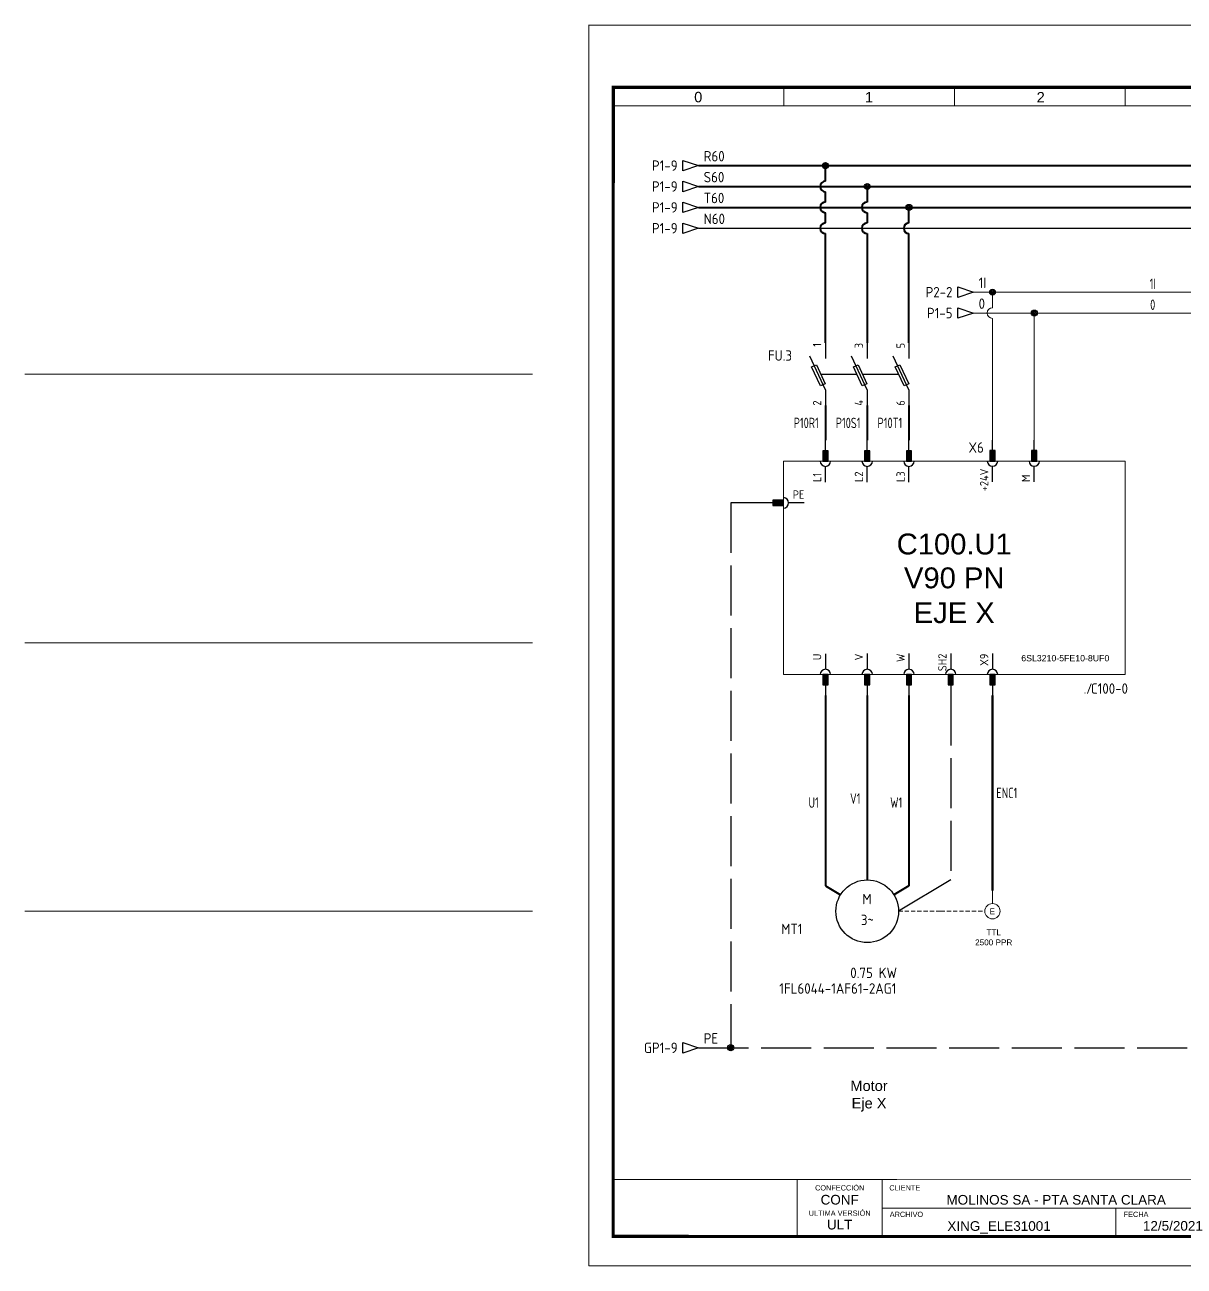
# Model space of a CAD drawing. Header units: millimetres. Extents: x -135 to 420, y 0 to 297.
# Drawn here: x -134.9 to 142.6, y 0 to 297.2 of the extents above; entities that cross this region are included whole.
import ezdxf
from ezdxf.enums import TextEntityAlignment as Align

# ---------------------------------------------------------------- set-up
doc = ezdxf.new("R2010")
doc.units = ezdxf.units.MM
doc.linetypes.add('ACAD_ISO02W100', pattern=[15, 12, -3])
doc.linetypes.add('DASHEDX2', pattern=[1.5, 1, -0.5])
for name, color, linetype, lineweight in [('BLK_4', 9, 'Continuous', 40), ('eProC - L2', 41, 'Continuous', 20), ('G&Y_25', 3, 'ACAD_ISO02W100', 25), ('GRN_ENC', 3, 'Continuous', 50), ('LBE_25', 132, 'Continuous', 25), ('RED_15', 1, 'Continuous', 15), ('WHT_15', 7, 'Continuous', 15)]:
    doc.layers.add(name, color=color, linetype=linetype, lineweight=lineweight)
for name, color, linetype in [('DESC', 150, 'Continuous'), ('LINK', 9, 'Continuous'), ('MISC', 7, 'Continuous'), ('SYMS', 7, 'Continuous'), ('TAGS', 150, 'Continuous'), ('TERMS', 123, 'Continuous'), ('WIREFIXED', 7, 'Continuous'), ('WIRENO', 72, 'Continuous'), ('WIREREF_DEST', 52, 'Continuous'), ('XREF', 7, 'Continuous')]:
    doc.layers.add(name, color=color, linetype=linetype)
doc.styles.get("Standard").update_dxf_attribs({"font": 'arial.ttf'})
doc.styles.add('WD_IEC', font='ISOCP2.shx', dxfattribs={"width": 0.9, "height": 4})
picture_1 = doc.add_image_def('image1.jpg', size_in_pixel=(564, 174))

# ---------------------------------------------------------------- blocks, each defined once
blk = doc.blocks.new('eproc_rotulo_010')
at = {"layer": 'eProC - L2', "color": 0, "lineweight": 5, "const_width": 0.233}
for points in [[(0.12, 297.12), (420.12, 297.12), (420.12, 0.12), (0.12, 0.12), (0.12, 297.12)], [(5.9, 20.72), (414.37, 20.7)], [(49.98, 7.12), (49.98, 20.72)], [(70.35, 7.12), (70.35, 20.72)], [(153.64, 7.04), (153.64, 20.64)], [(70.35, 13.92), (153.64, 13.92)], [(126.3, 7.12), (126.3, 13.92)]]:
    blk.add_lwpolyline(points, dxfattribs=at)
at = {"layer": 'eProC - L2', "color": 0}
blk.add_lwpolyline([(420.12, 0.12), (420.12, 297.12), (0.12, 297.12), (0.12, 0.12), (420.12, 0.12)], dxfattribs=at)
at = {"layer": 'eProC - L2', "color": 0, "lineweight": 40, "const_width": 0.75}
blk.add_lwpolyline([(5.92, 7.13), (414.37, 7.11), (414.4, 282.24), (5.95, 282.27)], close=True, dxfattribs=at)
at = {"layer": 'eProC - L2', "color": 0, "lineweight": 5, "const_width": 0.233}
for points in [[(46.8, 277.83), (5.9, 277.83), (5.9, 282.27), (46.8, 282.27)], [(87.64, 277.83), (46.75, 277.83), (46.75, 282.27), (87.64, 282.27)], [(128.54, 277.83), (87.64, 277.83), (87.64, 282.26), (128.54, 282.26)], [(169.38, 277.83), (128.49, 277.83), (128.49, 282.26), (169.38, 282.26)], [(210.28, 277.82), (169.38, 277.82), (169.38, 282.26), (210.28, 282.26)], [(251.12, 277.82), (210.23, 277.82), (210.23, 282.26), (251.12, 282.26)], [(373.76, 277.83), (332.86, 277.83), (332.86, 282.27), (373.76, 282.27)], [(414.6, 277.83), (373.71, 277.83), (373.71, 282.27), (414.6, 282.27)], [(292.02, 277.82), (251.12, 277.82), (251.12, 282.25), (292.02, 282.25)], [(332.86, 277.82), (291.97, 277.82), (291.97, 282.25), (332.86, 282.25)]]:
    blk.add_lwpolyline(points, close=True, dxfattribs=at)
at = {"layer": 'eProC - L2', "color": 0, "lineweight": 0, "const_width": 0.233}
for points in [[(370.87, 7.1), (370.87, 20.7)], [(399.87, 7.1), (399.87, 20.7)]]:
    blk.add_lwpolyline(points, dxfattribs=at)
at = {"layer": 'eProC - L2', "color": 0, "lineweight": 20, "char_height": 2.5, "attachment_point": 8}
for s, insert in [('{\\fArial|b0|i0|c0|p18;0}', (26.3, 278.65)), ('{\\fArial|b0|i0|c0|p18;1}', (67.19, 278.65)), ('{\\fArial|b0|i0|c0|p18;2}', (108.3, 278.65)), ('{\\fArial|b0|i0|c0|p18;3}', (148.93, 278.65)), ('{\\fArial|b0|i0|c0|p18;4}', (189.78, 278.65)), ('{\\fArial|b0|i0|c0|p18;5}', (230.77, 278.65)), ('{\\fArial|b0|i0|c0|p18;6}', (271.52, 278.65)), ('{\\fArial|b0|i0|c0|p18;7}', (312.41, 278.65)), ('{\\fArial|b0|i0|c0|p18;8}', (353.26, 278.65)), ('{\\fArial|b0|i0|c0|p18;9}', (394.11, 278.65))]:
    blk.add_mtext(s, dxfattribs=dict(at, insert=insert))
at = {"layer": 'eProC - L2', "color": 0, "char_height": 1.2552}
for s, insert, attachment_point in [('{\\fArial|b0|i0|c0|p18;CONFECCIÓN }', (60.16, 18.11), 8), ('{\\fArial|b0|i0|c0|p18;CLIENTE}', (72.05, 18.11), 7), ('{\\fArial|b0|i0|c0|p18;PÁG.}', (402.01, 17.26), 7), ('{\\fArial|b0|i0|c0|p18;GRUPO}', (371.96, 16.49), 7), ('{\\fArial|b0|i0|c0|p18;ULTIMA VERSIÓN}', (60.16, 12.05), 8), ('{\\fArial|b0|i0|c0|p18;ARCHIVO}', (72.15, 11.76), 7), ('{\\fArial|b0|i0|c0|p18;FECHA}', (128.15, 11.76), 7), ('{\\fArial|b0|i0|c0|p18;PÁG.}', (374.51, 10.46), 7), ('{\\fArial|b0|i0|c0|p18;DE}', (387.74, 10.46), 7), ('{\\fArial|b0|i0|c0|p18;DE}', (402.24, 10.46), 7)]:
    blk.add_mtext(s, dxfattribs=dict(at, insert=insert, attachment_point=attachment_point))
at = {"layer": 'eProC - L2', "color": 0}
for tag, p in [('GR', (386.11, 17)), ('PGRAL', (411.76, 17.25)), ('PG', (382.35, 11.13)), ('PT', (394.05, 11.13)), ('PAGT', (408.55, 11.13))]:
    blk.add_attdef(tag, text='', height=3, dxfattribs=at).set_placement(p, align=Align.MIDDLE_CENTER)
for tag, height, p in [('CONF', 2.31, (60.16, 14.76)), ('CLIENTE', 2.31, (111.99, 14.74)), ('DESC_1', 2.5, (262.25, 14.94)), ('DESC__2', 1.8, (262.25, 10.51)), ('ULT', 2.31, (60.16, 8.79)), ('ARCH', 2.31, (98.32, 8.46)), ('FECHA', 2.31, (139.94, 8.5))]:
    blk.add_attdef(tag, text='', height=height, dxfattribs=at).set_placement(p, align=Align.CENTER)
at = {"layer": 'eProC - L2', "color": 0, "flags": 9}
blk.add_attdef('WD_TB', (0.12, 0.12), '', height=2.5, dxfattribs=at)
at = {"layer": 'eProC - L2', "color": 0}
image = blk.add_image(picture_1, insert=(5.9, 7.12), size_in_units=(44.08, 13.6), dxfattribs=at)
image.dxf.flags = 7
blk = doc.blocks.new('HA1D3')
blk.add_lwpolyline([(0, 0), (-3.75, -1.25), (-3.75, 1.25)], close=True)
at = {"style": 'WD_IEC'}
for tag, p, height, flags in [('WIRENO', (1.25, 1), 2.5, 8), ('X1TERM01', (0, 0), 0.32, 1)]:
    blk.add_attdef(tag, p, '', height=height, dxfattribs=dict(at, flags=flags))
blk.add_attdef('XREF', text='', height=2.5, dxfattribs=at).set_placement((-5, 0), align=Align.MIDDLE_RIGHT)
at = {"style": 'WD_IEC', "flags": 1}
blk.add_attdef('SIGCODE', text='', height=1, dxfattribs=at).set_placement((-2.5, 1.8), align=Align.RIGHT)
at = {"style": 'WD_IEC'}
blk.add_attdef('DESC1', text='', height=2.5, dxfattribs=at).set_placement((1.25, -1), align=Align.TOP_LEFT)
blk = doc.blocks.new('WDDOT')
for radius in [0.72, 0.449, 0.223]:
    blk.add_circle((0, 0), radius)
blk = doc.blocks.new('WD_WNV')
at = {"linetype": 'Continuous', "style": 'WD_IEC', "width": 0.8}
blk.add_attdef('WIRENO', text='', height=2.5, dxfattribs=at).set_placement((-1.6, 0), align=Align.MIDDLE_RIGHT)
at = {"style": 'WD_IEC', "flags": 1}
for tag, p in [('W08USER', (-1, 0.375)), ('W04USER', (-1, 0.875)), ('W05USER', (-1, 0.75)), ('W09USER', (-1, 0.25)), ('W03USER', (-1, 1)), ('W06USER', (-1, 0.625)), ('W07USER', (-1, 0.5)), ('W02USER', (-1, 1.125)), ('W01USER', (-1, 1.25)), ('W10USER', (-1, 0.125))]:
    blk.add_attdef(tag, text='', height=0.08, dxfattribs=at).set_placement(p, align=Align.CENTER)
blk = doc.blocks.new('VC01PJ1')
for p, q in [((0, 2.5), (0, 5)), ((0, -5), (0, -1.25))]:
    blk.add_line(p, q)
blk.add_lwpolyline([(-0.63, 0), (0.62, 0), (0.62, 2.5), (-0.63, 2.5)], close=True)
blk.add_arc((0, 0), 1.25, 180, 0)
blk.add_solid([(-0.63, 2.5), (-0.63, 0), (0.62, 2.5), (0.62, 0)])
at = {"style": 'WD_IEC'}
for tag, p in [('INST', (-5.25, 8)), ('LOC', (-5.25, 5)), ('TAG1', (-5.25, 2)), ('DESC1', (-5.25, -5.6)), ('DESC2', (-5.25, -8.6)), ('DESC3', (-5.25, -11.6))]:
    blk.add_attdef(tag, text='', height=2.5, dxfattribs=at).set_placement(p, align=Align.RIGHT)
at = {"style": 'WD_IEC', "flags": 1}
for tag, p, height in [('X2TERM01', (0, 5), 0.32), ('X2TERMDESC01', (0, 4.48), 0.32), ('MFG', (2.75, 4), 1.5), ('CAT', (2.75, 1.5), 1.5), ('X4LINK', (-1.25, 1.25), 0.32), ('X1LINK', (1.25, 1.25), 0.32), ('ASSYCODE', (2.75, -2.75), 1), ('X8TERM01', (0, -5), 0.32), ('X8TERMDESC01', (0, -5.52), 0.32), ('FAMILY', (2.75, -4.25), 1), ('CATDESC', (2.75, -5.75), 1)]:
    blk.add_attdef(tag, p, '', height=height, dxfattribs=at)
at = {"style": 'WD_IEC'}
blk.add_attdef('TERM01', (-1, -5), '', height=2, rotation=90, dxfattribs=at)
blk = doc.blocks.new('VC02PJ1')
for p, q in [((0, 2.5), (0, 5)), ((0, -5), (0, -1.25))]:
    blk.add_line(p, q)
blk.add_lwpolyline([(-0.63, 0), (0.62, 0), (0.62, 2.5), (-0.63, 2.5)], close=True)
blk.add_arc((0, 0), 1.25, 180, 0)
blk.add_solid([(-0.63, 2.5), (-0.63, 0), (0.62, 2.5), (0.62, 0)])
at = {"style": 'WD_IEC'}
for tag, p in [('INST', (-5.25, 8)), ('LOC', (-5.25, 5)), ('TAG2', (-5.25, 2)), ('DESC1', (-5.25, -5.6)), ('DESC2', (-5.25, -8.6)), ('DESC3', (-5.25, -11.6))]:
    blk.add_attdef(tag, text='', height=2.5, dxfattribs=at).set_placement(p, align=Align.RIGHT)
at = {"style": 'WD_IEC', "flags": 1}
for tag, p, height in [('X2TERM01', (0, 5), 0.32), ('X2TERMDESC01', (0, 4.48), 0.32), ('X4LINK', (-1.25, 1.25), 0.32), ('X1LINK', (1.25, 1.25), 0.32), ('X8TERM01', (0, -5), 0.32), ('X8TERMDESC01', (0, -5.52), 0.32), ('FAMILY', (2.75, -4.25), 1)]:
    blk.add_attdef(tag, p, '', height=height, dxfattribs=at)
at = {"style": 'WD_IEC'}
blk.add_attdef('TERM01', (-1, -5), '', height=2, rotation=90, dxfattribs=at)
blk = doc.blocks.new('VCN1JP')
for p, q in [((0, 5), (0, 1.25)), ((0, -2.5), (0, -5))]:
    blk.add_line(p, q)
blk.add_lwpolyline([(0.62, 0), (-0.62, 0), (-0.62, -2.5), (0.62, -2.5)], close=True)
blk.add_arc((0, 0), 1.25, 0, 180)
blk.add_solid([(0.62, -2.5), (0.62, 0), (-0.62, -2.5), (-0.62, 0)])
at = {"style": 'WD_IEC'}
for tag, p in [('INST', (-5.25, 8)), ('LOC', (-5.25, 5)), ('TAG1', (-5.25, 2)), ('DESC1', (-5.25, -5.1)), ('DESC2', (-5.25, -8.1)), ('DESC3', (-5.25, -11.1))]:
    blk.add_attdef(tag, text='', height=2.5, dxfattribs=at).set_placement(p, align=Align.RIGHT)
blk.add_attdef('TERM02', text='', height=2, rotation=90, dxfattribs=at).set_placement((-1, 5), align=Align.RIGHT)
at = {"style": 'WD_IEC', "flags": 1}
for tag, p, height in [('X2TERM02', (0, 5), 0.32), ('X2TERMDESC02', (0, 4.48), 0.32), ('MFG', (2.75, 4), 1.5), ('CAT', (2.75, 1.5), 1.5), ('X4LINK', (-1.25, -1.25), 0.32), ('X1LINK', (1.25, -1.25), 0.32), ('ASSYCODE', (2.75, -2.75), 1), ('X8TERM01', (0, -5), 0.32), ('X8TERMDESC01', (0, -5.52), 0.32), ('FAMILY', (2.75, -4.25), 1), ('CATDESC', (2.75, -5.75), 1), ('WDBLKNAM', (2.75, -7.16), 1)]:
    blk.add_attdef(tag, p, '', height=height, dxfattribs=at)
at = {"style": 'WD_IEC'}
blk.add_attdef('TERM01', (-1, -5), '', height=2, rotation=90, dxfattribs=at)
blk = doc.blocks.new('VCN2JP')
for p, q in [((0, 5), (0, 1.25)), ((0, -2.5), (0, -5))]:
    blk.add_line(p, q)
blk.add_lwpolyline([(0.62, 0), (-0.62, 0), (-0.62, -2.5), (0.62, -2.5)], close=True)
blk.add_arc((0, 0), 1.25, 0, 180)
blk.add_solid([(0.62, -2.5), (0.62, 0), (-0.62, -2.5), (-0.62, 0)])
at = {"style": 'WD_IEC'}
for tag, p in [('INST', (-5.25, 8)), ('LOC', (-5.25, 5)), ('TAG2', (-5.25, 2)), ('DESC1', (-5.25, -5.1)), ('DESC2', (-5.25, -8.1)), ('DESC3', (-5.25, -11.1))]:
    blk.add_attdef(tag, text='', height=2.5, dxfattribs=at).set_placement(p, align=Align.RIGHT)
blk.add_attdef('TERM02', text='', height=2, rotation=90, dxfattribs=at).set_placement((-1, 5), align=Align.RIGHT)
at = {"style": 'WD_IEC', "flags": 1}
for tag, p, height in [('X2TERM02', (0, 5), 0.32), ('X2TERMDESC02', (0, 4.48), 0.32), ('X4LINK', (-1.25, -1.25), 0.32), ('X1LINK', (1.25, -1.25), 0.32), ('X8TERM01', (0, -5), 0.32), ('X8TERMDESC01', (0, -5.52), 0.32), ('FAMILY', (2.75, -4.25), 1)]:
    blk.add_attdef(tag, p, '', height=height, dxfattribs=at)
at = {"style": 'WD_IEC'}
blk.add_attdef('TERM01', (-1, -5), '', height=2, rotation=90, dxfattribs=at)
blk = doc.blocks.new('VMO14')
blk.add_line((20, 7.5), (7.5, 0))
blk.add_circle((0, 0), 7.5)
at = {"style": 'WD_IEC'}
for tag, p in [('INST', (-15.5, 12.75)), ('LOC', (-15.5, 9.25)), ('TAG1', (-15.5, 5.75)), ('DESC1', (-15.5, 1.5)), ('DESC2', (-15.5, -2)), ('DESC3', (-15.5, -5.5)), ('RATING1', (-15.5, -9)), ('RATING2', (-15.5, -12.5)), ('RATING3', (-15.5, -16))]:
    blk.add_attdef(tag, text='', height=2.5, dxfattribs=at).set_placement(p, align=Align.RIGHT)
blk.add_attdef('TERM02', (-0.81, 7.4), '', height=2, rotation=90, dxfattribs=at)
for tag, p in [('TERM04', (19, 10)), ('TERM01', (-7.47, 4.61)), ('TERM03', (9.66, 4.61))]:
    blk.add_attdef(tag, text='', height=2, rotation=90, dxfattribs=at).set_placement(p, align=Align.RIGHT)
at = {"style": 'WD_IEC', "flags": 1}
for tag, p, height in [('MFG', (22.75, 9), 1.5), ('X2TERM02', (0, 7.5), 0.32), ('X2TERM04', (20, 7.5), 0.32), ('CAT', (22.75, 6.5), 1.5), ('X0TERM01', (-6.4, 3.9), 0.32), ('X0TERM03', (6.4, 3.9), 0.32), ('X4LINK', (-7.5, 0), 0.32), ('X1LINK', (7.5, 0), 0.32), ('ASSYCODE', (1, -9), 1), ('FAMILY', (1, -10.5), 1), ('CATDESC', (1, -12), 1)]:
    blk.add_attdef(tag, p, '', height=height, dxfattribs=at)
at = {"style": 'WD_IEC'}
for tag, p in [('M', (-0.06, 1.67)), ('3~', (0.05, -3.33))]:
    blk.add_attdef(tag, text='', height=2.5, dxfattribs=at).set_placement(p, align=Align.CENTER)
at = {"lineweight": 15, "style": 'WD_IEC'}
blk.add_attdef('XREF', text='', height=2.5, dxfattribs=at).set_placement((-15.5, -19.5), align=Align.RIGHT)
blk = doc.blocks.new('VFU1FS')
for p, q in [((0, 7.5), (0, 3.75)), ((0, -3.75), (-3.75, 4.38)), ((0, -3.75), (0, -7.5))]:
    blk.add_line(p, q)
blk.add_lwpolyline([(-1.19, -2.76), (-3.3, 1.77), (-2.17, 2.3), (-0.06, -2.24)], close=True)
at = {"style": 'WD_IEC'}
for tag, p in [('INST', (-8, 10.25)), ('LOC', (-8, 6.75)), ('TAG1', (-8, 3.25)), ('RATING1', (-8, -1.35)), ('DESC1', (-8, -9.85)), ('DESC2', (-8, -13.35)), ('DESC3', (-8, -16.85))]:
    blk.add_attdef(tag, text='', height=2.5, dxfattribs=at).set_placement(p, align=Align.RIGHT)
blk.add_attdef('TERM01', text='', height=2, rotation=90, dxfattribs=at).set_placement((-1, 7.5), align=Align.RIGHT)
at = {"style": 'WD_IEC', "flags": 1}
for tag, p, height in [('X2TERM01', (0, 7.5), 0.32), ('MFG', (2.75, 6.5), 1.5), ('CAT', (2.75, 4), 1.5), ('X4LINK', (-2.48, 0), 0.32), ('X1LINK', (-1.1, 0), 0.32), ('ASSYCODE', (1, -4), 1), ('FAMILY', (1, -5.5), 1), ('X8TERM02', (0, -7.5), 0.32), ('CATDESC', (1, -7), 1)]:
    blk.add_attdef(tag, p, '', height=height, dxfattribs=at)
at = {"style": 'WD_IEC'}
blk.add_attdef('TERM02', (-1, -7.5), '', height=2, rotation=90, dxfattribs=at)
at = {"lineweight": 15, "style": 'WD_IEC'}
blk.add_attdef('XREF', text='', height=2.5, dxfattribs=at).set_placement((-8, -6), align=Align.RIGHT)
blk = doc.blocks.new('VFU2FS')
for p, q in [((0, 7.5), (0, 3.75)), ((0, -3.75), (-3.75, 4.38)), ((0, -3.75), (0, -7.5))]:
    blk.add_line(p, q)
blk.add_lwpolyline([(-1.19, -2.76), (-3.3, 1.77), (-2.17, 2.3), (-0.06, -2.24)], close=True)
at = {"style": 'WD_IEC'}
for tag, p in [('INST', (-8, 9.25)), ('LOC', (-8, 6.25)), ('TAG2', (-8, 3.25)), ('RATING1', (-8, -1.35)), ('DESC1', (-8, -9)), ('DESC2', (-8, -12)), ('DESC3', (-8, -15))]:
    blk.add_attdef(tag, text='', height=2.5, dxfattribs=at).set_placement(p, align=Align.RIGHT)
blk.add_attdef('TERM01', text='', height=2, rotation=90, dxfattribs=at).set_placement((-1, 7.5), align=Align.RIGHT)
at = {"style": 'WD_IEC', "flags": 1}
for tag, p, height in [('X2TERM01', (0, 7.5), 0.32), ('MFG', (2.75, 6.5), 1.5), ('CAT', (2.75, 4), 1.5), ('X4LINK', (-2.48, 0), 0.32), ('X1LINK', (-1.1, 0), 0.32), ('ASSYCODE', (1, -4), 1), ('FAMILY', (1, -5.5), 1), ('X8TERM02', (0, -7.5), 0.32), ('CATDESC', (1, -7), 1)]:
    blk.add_attdef(tag, p, '', height=height, dxfattribs=at)
at = {"style": 'WD_IEC'}
blk.add_attdef('TERM02', (-1, -7.5), '', height=2, rotation=90, dxfattribs=at)
at = {"lineweight": 15, "style": 'WD_IEC'}
blk.add_attdef('XREF', text='', height=2.5, dxfattribs=at).set_placement((-8, -6), align=Align.RIGHT)
blk = doc.blocks.new('eProC_B50_04')
at = {"layer": 'eProC - L2'}
blk.add_line((12.42, 4.96), (12.42, 1.84), dxfattribs=at)
at = {"layer": 'eProC - L2', "linetype": 'DASHEDX2'}
blk.add_line((0, 0), (10.58, 0), dxfattribs=at)
at = {"layer": 'eProC - L2'}
blk.add_circle((12.42, 0), 1.84, dxfattribs=at)
blk.add_text('E', height=1.4, dxfattribs=at).set_placement((11.72, -0.73))
for tag, p in [('HTL/TTL', (12.72, -5.74)), ('XXXPPR', (12.72, -8.16))]:
    blk.add_attdef(tag, text='', height=1.4, dxfattribs=at).set_placement(p, align=Align.CENTER)
blk = doc.blocks.new('HA2D1_REF')
at = {"insert": (0.12, 1.25), "char_height": 2.5, "attachment_point": 1, "style": 'WD_IEC'}
blk.add_mtext_dynamic_manual_height_columns('./', width=3.6033, gutter_width=12.5, heights=[0], dxfattribs=at)
at = {"style": 'WD_IEC', "flags": 8}
blk.add_attdef('SIGCODE', (0, 3), '', height=2.5, dxfattribs=at)
at = {"style": 'WD_IEC'}
blk.add_attdef('XREF', text='', height=2.5, dxfattribs=at).set_placement((1.82, 0), align=Align.MIDDLE_LEFT)
blk.add_attdef('DESC1', text='', height=2.5, dxfattribs=at).set_placement((4.5, -4.19), align=Align.MIDDLE_CENTER)
blk = doc.blocks.new('WD_WNH')
at = {"linetype": 'Continuous', "style": 'WD_IEC', "width": 0.8}
blk.add_attdef('WIRENO', text='', height=2.5, dxfattribs=at).set_placement((0, 0.75), align=Align.CENTER)
at = {"style": 'WD_IEC', "flags": 1}
for tag, p in [('W08USER', (0, 0.375)), ('W04USER', (0, 0.875)), ('W05USER', (0, 0.75)), ('W09USER', (0, 0.25)), ('W03USER', (0, 1)), ('W06USER', (0, 0.625)), ('W07USER', (0, 0.5)), ('W02USER', (0, 1.125)), ('W01USER', (0, 1.25)), ('W10USER', (0, 0.125))]:
    blk.add_attdef(tag, text='', height=0.08, dxfattribs=at).set_placement(p, align=Align.CENTER)
blk = doc.blocks.new('HC01PJ1')
for p, q in [((-2.5, 0), (-5, 0)), ((5, 0), (1.25, 0))]:
    blk.add_line(p, q)
blk.add_lwpolyline([(0, -0.62), (0, 0.62), (-2.5, 0.62), (-2.5, -0.62)], close=True)
blk.add_arc((0, 0), 1.25, 270, 90)
blk.add_solid([(-2.5, -0.62), (0, -0.62), (-2.5, 0.62), (0, 0.62)])
at = {"style": 'WD_IEC'}
for tag, height, p in [('DESC1', 2.5, (-2, 20)), ('DESC2', 2.5, (-2, 17)), ('DESC3', 2.5, (-2, 14)), ('INST', 2.5, (-2, 10.75)), ('LOC', 2.5, (-2, 7.75)), ('TAG1', 2.5, (-2, 4.75)), ('TERM01', 2, (5, 1))]:
    blk.add_attdef(tag, text='', height=height, dxfattribs=at).set_placement(p, align=Align.RIGHT)
at = {"style": 'WD_IEC', "flags": 1}
for tag, p, height in [('X4TERM01', (-5, 0), 0.32), ('X2LINK', (-1.25, 1.25), 0.32), ('X1TERM01', (5, 0), 0.32), ('X4TERMDESC01', (-5, -0.52), 0.32), ('ASSYCODE', (-5, -2.5), 1), ('X8LINK', (-1.25, -1.25), 0.32), ('X1TERMDESC01', (5, -0.52), 0.32), ('MFG', (5.25, -3.5), 1.5), ('FAMILY', (-5, -4), 1), ('CATDESC', (-5, -5.5), 1), ('CAT', (5.25, -6), 1.5)]:
    blk.add_attdef(tag, p, '', height=height, dxfattribs=at)

msp = doc.modelspace()

# ---------------------------------------------------------------- linework, layer by layer
at = {"layer": 'BLK_4'}
for p, q in [((26.35, 263.52), (394.16, 263.52)), ((56.75, 259.79), (56.75, 263.52)), ((26.35, 258.52), (394.16, 258.52)), ((56.75, 254.79), (56.75, 257.25)), ((66.75, 258.52), (66.75, 254.79)), ((26.35, 253.52), (394.16, 253.52)), ((76.75, 249.79), (76.75, 253.52)), ((56.75, 249.79), (56.75, 252.25)), ((66.75, 252.25), (66.75, 249.79)), ((56.75, 221.05), (56.75, 247.25)), ((66.75, 247.25), (66.75, 221.05)), ((76.75, 221.05), (76.75, 247.25)), ((56.75, 206.05), (56.75, 197.76)), ((66.75, 206.05), (66.75, 197.76)), ((76.75, 206.05), (76.75, 197.76)), ((56.75, 136.66), (56.75, 91.09)), ((66.75, 136.66), (66.75, 92.49)), ((76.75, 136.66), (76.75, 91.09)), ((56.75, 91.09), (60.34, 88.9)), ((76.75, 91.09), (73.15, 88.9))]:
    msp.add_line(p, q, dxfattribs=at)
for centre in [(56.75, 258.52), (56.75, 253.52), (66.75, 253.52), (56.75, 248.52), (66.75, 248.52), (76.75, 248.52)]:
    msp.add_arc(centre, 1.27, 90, 270, dxfattribs=at)
at = {"layer": 'eProC - L2'}
for p, q in [((-13.42, 213.55), (-134.94, 213.55)), ((46.69, 192.77), (128.49, 192.77)), ((46.69, 192.77), (46.69, 141.67)), ((128.49, 192.77), (128.49, 141.67)), ((-13.42, 149.27), (-134.94, 149.27)), ((128.49, 141.67), (46.69, 141.67)), ((-13.42, 84.99), (-134.95, 84.99))]:
    msp.add_line(p, q, dxfattribs=at)
at = {"layer": 'eProC - L2', "linetype": 'DASHEDX2'}
msp.add_line((74.25, 84.99), (84.65, 84.99), dxfattribs=at)
at = {"layer": 'G&Y_25'}
for p, q in [((41.69, 182.77), (34.08, 182.77)), ((34.08, 182.77), (34.08, 52.29)), ((86.75, 136.66), (86.75, 92.49)), ((26.35, 52.29), (394.16, 52.29))]:
    msp.add_line(p, q, dxfattribs=at)
at = {"layer": 'GRN_ENC'}
msp.add_line((96.75, 89.96), (96.75, 136.67), dxfattribs=at)
at = {"layer": 'LBE_25'}
msp.add_line((26.35, 248.52), (394.16, 248.52), dxfattribs=at)
at = {"layer": 'LINK'}
for points in [[(55.64, 213.55), (64.27, 213.55)], [(65.64, 213.55), (74.27, 213.55)]]:
    msp.add_lwpolyline(points, dxfattribs=at)
at = {"layer": 'RED_15'}
for p, q in [((92.17, 233.22), (178.06, 233.22)), ((96.75, 229.49), (96.75, 233.22)), ((96.75, 197.77), (96.75, 226.95))]:
    msp.add_line(p, q, dxfattribs=at)
msp.add_arc((96.75, 228.22), 1.27, 90, 270, dxfattribs=at)
at = {"layer": 'WHT_15'}
for p, q in [((92.17, 228.22), (178.06, 228.22)), ((106.75, 197.77), (106.75, 228.22))]:
    msp.add_line(p, q, dxfattribs=at)

# ---------------------------------------------------------------- block references
at = {"layer": 'eProC - L2'}
for name, p, values in [('eproc_rotulo_010', (0, 0), {'PAGT': 'PAGT', 'PGRAL': '####', 'PT': 'PT', 'CONF': 'CONF', 'ULT': 'ULT', 'ARCH': 'XING_ELE31001', 'GR': 'P', 'PG': '10', 'DESC_1': 'DIVIDER STORK 1', 'DESC__2': 'DISTRIBUCIÓN DE POTENCIA VARIADORES', 'FECHA': '12/5/2021', 'CLIENTE': 'MOLINOS SA - PTA SANTA CLARA'}), ('eProC_B50_04', (84.32, 84.99), {'XXXPPR': '2500 PPR', 'HTL/TTL': 'TTL'})]:
    msp.add_blockref(name, p, dxfattribs=at).add_auto_attribs(values)
at = {"layer": 'SYMS'}
ref = msp.add_blockref('HA1D3', (26.35, 263.52), dxfattribs=at)
ref.add_attrib('XREF', 'P1-9', dxfattribs={"layer": 'XREF', "height": 2.5, "style": 'WD_IEC'}).set_placement((21.35, 263.52), align=Align.MIDDLE_RIGHT)
ref.add_attrib('WIRENO', 'R60', (27.6, 264.52), dxfattribs={"layer": 'WIREREF_DEST', "height": 2.5, "style": 'WD_IEC', "flags": 8})
ref = msp.add_blockref('HA1D3', (26.35, 258.52), dxfattribs=at)
ref.add_attrib('XREF', 'P1-9', dxfattribs={"layer": 'XREF', "height": 2.5, "style": 'WD_IEC'}).set_placement((21.35, 258.52), align=Align.MIDDLE_RIGHT)
ref.add_attrib('WIRENO', 'S60', (27.6, 259.52), dxfattribs={"layer": 'WIREREF_DEST', "height": 2.5, "style": 'WD_IEC', "flags": 8})
for p in [(56.75, 263.52), (66.75, 258.52), (76.75, 253.52), (96.75, 233.22), (106.75, 228.22), (34.08, 52.3)]:
    msp.add_blockref('WDDOT', p, dxfattribs=at)
ref = msp.add_blockref('HA1D3', (26.35, 253.52), dxfattribs=at)
ref.add_attrib('XREF', 'P1-9', dxfattribs={"layer": 'XREF', "height": 2.5, "style": 'WD_IEC'}).set_placement((21.35, 253.52), align=Align.MIDDLE_RIGHT)
ref.add_attrib('WIRENO', 'T60', (27.6, 254.52), dxfattribs={"layer": 'WIREREF_DEST', "height": 2.5, "style": 'WD_IEC', "flags": 8})
ref = msp.add_blockref('HA1D3', (26.35, 248.52), dxfattribs=at)
ref.add_attrib('XREF', 'P1-9', dxfattribs={"layer": 'XREF', "height": 2.5, "style": 'WD_IEC'}).set_placement((21.35, 248.52), align=Align.MIDDLE_RIGHT)
ref.add_attrib('WIRENO', 'N60', (27.6, 249.52), dxfattribs={"layer": 'WIREREF_DEST', "height": 2.5, "style": 'WD_IEC', "flags": 8})
ref = msp.add_blockref('HA1D3', (92.17, 233.22), dxfattribs=at)
ref.add_attrib('XREF', 'P2-2', dxfattribs={"layer": 'XREF', "height": 2.5, "style": 'WD_IEC'}).set_placement((87.17, 233.22), align=Align.MIDDLE_RIGHT)
ref.add_attrib('WIRENO', '1I', (93.42, 234.22), dxfattribs={"layer": 'WIREREF_DEST', "height": 2.5, "style": 'WD_IEC', "flags": 8})
ref = msp.add_blockref('HA1D3', (92.17, 228.22), dxfattribs=at)
ref.add_attrib('XREF', 'P1-5', dxfattribs={"layer": 'XREF', "height": 2.5, "style": 'WD_IEC'}).set_placement((87.17, 228.22), align=Align.MIDDLE_RIGHT)
ref.add_attrib('WIRENO', '0', (93.42, 229.22), dxfattribs={"layer": 'WIREREF_DEST', "height": 2.5, "style": 'WD_IEC', "flags": 8})
ref = msp.add_blockref('VFU1FS', (56.75, 213.55), dxfattribs=at)
ref.add_attrib('TERM02', '2', (55.75, 206.05), dxfattribs={"layer": 'TERMS', "height": 2, "rotation": 90, "style": 'WD_IEC'})
ref.add_attrib('TERM01', '1', dxfattribs={"layer": 'TERMS', "height": 2, "rotation": 90, "style": 'WD_IEC'}).set_placement((55.75, 221.05), align=Align.RIGHT)
ref.add_attrib('TAG1', 'FU.3', dxfattribs={"layer": 'TAGS', "height": 2.5, "style": 'WD_IEC'}).set_placement((48.75, 216.8), align=Align.RIGHT)
ref = msp.add_blockref('VFU2FS', (66.75, 213.55), dxfattribs=at)
ref.add_attrib('TERM02', '4', (65.75, 206.05), dxfattribs={"layer": 'TERMS', "height": 2, "rotation": 90, "style": 'WD_IEC'})
ref.add_attrib('TERM01', '3', dxfattribs={"layer": 'TERMS', "height": 2, "rotation": 90, "style": 'WD_IEC'}).set_placement((65.75, 221.05), align=Align.RIGHT)
ref = msp.add_blockref('VFU2FS', (76.75, 213.55), dxfattribs=at)
ref.add_attrib('TERM02', '6', (75.75, 206.05), dxfattribs={"layer": 'TERMS', "height": 2, "rotation": 90, "style": 'WD_IEC'})
ref.add_attrib('TERM01', '5', dxfattribs={"layer": 'TERMS', "height": 2, "rotation": 90, "style": 'WD_IEC'}).set_placement((75.75, 221.05), align=Align.RIGHT)
ref = msp.add_blockref('VC01PJ1', (56.75, 192.76), dxfattribs=at)
ref.add_attrib('TERM01', 'L1', (55.75, 187.76), dxfattribs={"layer": 'TERMS', "height": 2, "rotation": 90, "style": 'WD_IEC'})
ref = msp.add_blockref('VC02PJ1', (66.75, 192.76), dxfattribs=at)
ref.add_attrib('TERM01', 'L2', (65.75, 187.76), dxfattribs={"layer": 'TERMS', "height": 2, "rotation": 90, "style": 'WD_IEC'})
ref = msp.add_blockref('VC02PJ1', (76.75, 192.76), dxfattribs=at)
ref.add_attrib('TERM01', 'L3', (75.75, 187.76), dxfattribs={"layer": 'TERMS', "height": 2, "rotation": 90, "style": 'WD_IEC'})
ref = msp.add_blockref('VC02PJ1', (96.75, 192.77), dxfattribs=at)
ref.add_attrib('TERM01', '+24V', (95.75, 185.56), dxfattribs={"layer": 'TERMS', "height": 2, "rotation": 90, "style": 'WD_IEC'})
ref.add_attrib('TAG2', 'X6', dxfattribs={"layer": 'TAGS', "height": 2.5, "style": 'WD_IEC'}).set_placement((94.66, 194.77), align=Align.RIGHT)
ref = msp.add_blockref('VC02PJ1', (106.75, 192.77), dxfattribs=at)
ref.add_attrib('TERM01', 'M', (105.75, 187.77), dxfattribs={"layer": 'TERMS', "height": 2, "rotation": 90, "style": 'WD_IEC'})
ref = msp.add_blockref('HC01PJ1', (46.69, 182.77), dxfattribs=at)
ref.add_attrib('TERM01', 'PE', dxfattribs={"layer": 'TERMS', "height": 2, "style": 'WD_IEC'}).set_placement((51.69, 183.77), align=Align.RIGHT)
ref = msp.add_blockref('VCN1JP', (56.75, 141.66), dxfattribs=at)
ref.add_attrib('TERM02', 'U', dxfattribs={"layer": 'TERMS', "height": 2, "rotation": 90, "style": 'WD_IEC'}).set_placement((55.75, 146.66), align=Align.RIGHT)
ref = msp.add_blockref('VCN2JP', (66.75, 141.67), dxfattribs=at)
ref.add_attrib('TERM02', 'V', dxfattribs={"layer": 'TERMS', "height": 2, "rotation": 90, "style": 'WD_IEC'}).set_placement((65.75, 146.67), align=Align.RIGHT)
ref = msp.add_blockref('VCN2JP', (76.75, 141.67), dxfattribs=at)
ref.add_attrib('TERM02', 'W', dxfattribs={"layer": 'TERMS', "height": 2, "rotation": 90, "style": 'WD_IEC'}).set_placement((75.75, 146.67), align=Align.RIGHT)
ref = msp.add_blockref('VCN2JP', (86.75, 141.67), dxfattribs=at)
ref.add_attrib('TERM02', 'SH2', dxfattribs={"layer": 'TERMS', "height": 2, "rotation": 90, "style": 'WD_IEC'}).set_placement((85.75, 146.67), align=Align.RIGHT)
ref = msp.add_blockref('VCN1JP', (96.75, 141.67), dxfattribs=at)
ref.add_attrib('TERM02', 'X9', dxfattribs={"layer": 'TERMS', "height": 2, "rotation": 90, "style": 'WD_IEC'}).set_placement((95.75, 146.67), align=Align.RIGHT)
ref = msp.add_blockref('HA2D1_REF', (118.49, 138.3), dxfattribs=at)
ref.add_attrib('XREF', 'C100-0', dxfattribs={"layer": 'XREF', "height": 2.5, "style": 'WD_IEC'}).set_placement((120.31, 138.3), align=Align.MIDDLE_LEFT)
ref = msp.add_blockref('VMO14', (66.75, 84.99), dxfattribs=at)
ref.add_attrib('M', 'M', dxfattribs={"layer": 'MISC', "height": 2.5, "style": 'WD_IEC'}).set_placement((66.69, 86.66), align=Align.CENTER)
ref.add_attrib('3~', '3~', dxfattribs={"layer": 'MISC', "height": 2.5, "style": 'WD_IEC'}).set_placement((66.79, 81.66), align=Align.CENTER)
ref.add_attrib('DESC2', '0.75 KW', dxfattribs={"layer": 'DESC', "height": 2.5, "style": 'WD_IEC'}).set_placement((73.88, 68.99), align=Align.RIGHT)
ref.add_attrib('DESC1', '1FL6044-1AF61-2AG1', dxfattribs={"layer": 'DESC', "height": 2.5, "style": 'WD_IEC'}).set_placement((73.74, 65.24), align=Align.RIGHT)
ref.add_attrib('TAG1', 'MT1', dxfattribs={"layer": 'TAGS', "height": 2.5, "style": 'WD_IEC'}).set_placement((51.25, 79.49), align=Align.RIGHT)
ref = msp.add_blockref('HA1D3', (26.35, 52.29), dxfattribs=at)
ref.add_attrib('XREF', 'GP1-9', dxfattribs={"layer": 'XREF', "height": 2.5, "style": 'WD_IEC'}).set_placement((21.35, 52.29), align=Align.MIDDLE_RIGHT)
ref.add_attrib('WIRENO', 'PE', (27.6, 53.29), dxfattribs={"layer": 'WIREREF_DEST', "height": 2.5, "style": 'WD_IEC', "flags": 8})
at = {"layer": 'WIREFIXED'}
ref = msp.add_blockref('WD_WNV', (56.75, 201.91), dxfattribs=at)
ref.add_attrib('WIRENOF', 'P10R1', dxfattribs={"linetype": 'Continuous', "height": 2.5, "style": 'WD_IEC', "width": 0.8}).set_placement((55.15, 201.91), align=Align.MIDDLE_RIGHT)
ref = msp.add_blockref('WD_WNV', (66.75, 201.91), dxfattribs=at)
ref.add_attrib('WIRENOF', 'P10S1', dxfattribs={"linetype": 'Continuous', "height": 2.5, "style": 'WD_IEC', "width": 0.8}).set_placement((65.15, 201.91), align=Align.MIDDLE_RIGHT)
ref = msp.add_blockref('WD_WNV', (76.75, 201.91), dxfattribs=at)
ref.add_attrib('WIRENOF', 'P10T1', dxfattribs={"linetype": 'Continuous', "height": 2.5, "style": 'WD_IEC', "width": 0.8}).set_placement((75.15, 201.91), align=Align.MIDDLE_RIGHT)
ref = msp.add_blockref('WD_WNV', (66.75, 111.98), dxfattribs=at)
ref.add_attrib('WIRENOF', 'V1', dxfattribs={"linetype": 'Continuous', "height": 2.5, "style": 'WD_IEC', "width": 0.8}).set_placement((65.15, 111.98), align=Align.MIDDLE_RIGHT)
ref = msp.add_blockref('WD_WNV', (96.75, 113.31), dxfattribs=at)
ref.add_attrib('WIRENOF', 'ENC1', dxfattribs={"linetype": 'Continuous', "height": 2.5, "style": 'WD_IEC', "width": 0.8}).set_placement((102.69, 113.31), align=Align.MIDDLE_RIGHT)
ref = msp.add_blockref('WD_WNV', (56.75, 111), dxfattribs=at)
ref.add_attrib('WIRENOF', 'U1', dxfattribs={"linetype": 'Continuous', "height": 2.5, "style": 'WD_IEC', "width": 0.8}).set_placement((55.15, 111), align=Align.MIDDLE_RIGHT)
ref = msp.add_blockref('WD_WNV', (76.75, 111), dxfattribs=at)
ref.add_attrib('WIRENOF', 'W1', dxfattribs={"linetype": 'Continuous', "height": 2.5, "style": 'WD_IEC', "width": 0.8}).set_placement((75.15, 111), align=Align.MIDDLE_RIGHT)
at = {"layer": 'WIRENO'}
ref = msp.add_blockref('WD_WNH', (135.11, 233.22), dxfattribs=at)
ref.add_attrib('WIRENO', '1I', dxfattribs={"linetype": 'Continuous', "height": 2.5, "style": 'WD_IEC', "width": 0.8}).set_placement((135.11, 233.97), align=Align.CENTER)
ref = msp.add_blockref('WD_WNH', (135.11, 228.22), dxfattribs=at)
ref.add_attrib('WIRENO', '0', dxfattribs={"linetype": 'Continuous', "height": 2.5, "style": 'WD_IEC', "width": 0.8}).set_placement((135.11, 228.97), align=Align.CENTER)

# ---------------------------------------------------------------- texts
at = {"layer": 'eProC - L2', "attachment_point": 2}
for s, width, heights, insert, char_height in [('C100.U1', 21.9317, [20], (87.59, 175.42), 5), ('V90 PN ^JEJE X', 72.584, [18.09], (87.59, 167.31), 5), ('6SL3210-5FE10-8UF0', 60.459, [20], (114.18, 146.33), 1.5)]:
    msp.add_mtext_dynamic_manual_height_columns(s, width=width, gutter_width=12.5, heights=heights, dxfattribs=dict(at, insert=insert, char_height=char_height))
at = {"layer": 'TAGS', "insert": (67.19, 44.44), "char_height": 2.5, "attachment_point": 2}
msp.add_mtext_dynamic_manual_height_columns('Motor^JEje X', width=33.1023, gutter_width=12.5, heights=[0], dxfattribs=at)

doc.saveas('drawing.dxf')
